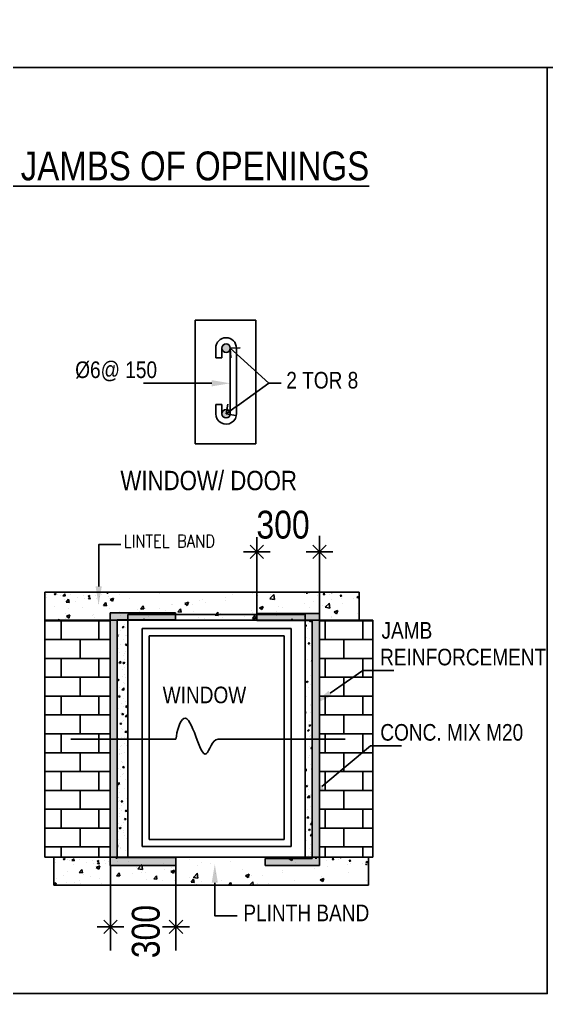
# Model space of a CAD drawing. Header units: metres. Extents: x 516 to 666, y 54 to 108.
# Drawn here: x 604.535 to 606.29, y 86.464 to 89.71 of the extents above; entities that cross this region are included whole.
import ezdxf

# ---------------------------------------------------------------- set-up
doc = ezdxf.new("R2010")
doc.units = ezdxf.units.M
doc.header["$LTSCALE"] = 30
doc.header["$MEASUREMENT"] = 0
doc.layers.get('0').update_dxf_attribs({"linetype": 'CONTINUOUS'})
doc.styles.add('RS', font='ROMANS.shx', dxfattribs={"width": 0.75, "height": 7})
doc.styles.get("Standard").update_dxf_attribs({"font": 'ARIALN.TTF', "height": 10})

# ---------------------------------------------------------------- blocks, each defined once
blk = doc.blocks.new('_Open90')
at = {"color": 0, "linetype": 'ByBlock', "lineweight": -2}
for p, q in [((0, 0), (-1, 0)), ((-0.5, 0.5), (0, 0)), ((0, 0), (-0.5, -0.5))]:
    blk.add_line(p, q, dxfattribs=at)

msp = doc.modelspace()

# ---------------------------------------------------------------- hatches: boundary and pattern name
h = msp.add_hatch(color=256)
h.paths.add_polyline_path([(605.2227, 88.4103, 0.378681), (605.2087, 88.398), (605.2087, 88.3962, 0.413094), (605.2227, 88.3822, 0.998147)])
h.paths.add_polyline_path([(605.2087, 88.6148, 0.414214), (605.2228, 88.6008, 1), (605.2228, 88.6289, 0.414214)])
h = msp.add_hatch(color=256)
h.paths.add_polyline_path([(604.8369, 86.8905), (604.8604, 86.8905), (605.056, 86.8905), (605.056, 86.9176), (604.8604, 86.9176), (604.8604, 87.7095), (605.0548, 87.7095), (605.0548, 87.733), (604.8369, 87.733)])
h.paths.add_polyline_path([(605.5336, 87.7308), (605.3256, 87.7308), (605.3256, 87.7073), (605.51, 87.7073), (605.51, 86.9141), (605.3534, 86.9141), (605.3534, 86.8905), (605.5336, 86.8905)])

# ---------------------------------------------------------------- linework, layer by layer
for p, q in [((605.1198, 88.2964), (605.1198, 88.7084)), ((605.1198, 88.7084), (605.322, 88.7084)), ((605.322, 88.7084), (605.322, 88.2964)), ((605.1882, 88.5827), (605.1882, 88.6148)), ((605.2087, 88.6148), (605.2087, 88.5827)), ((605.2368, 88.3962), (605.2368, 88.6148)), ((605.2574, 88.6148), (605.2574, 88.394)), ((605.1882, 88.5827), (605.2087, 88.5827)), ((605.3652, 88.4977), (605.4066, 88.4977)), ((605.1882, 88.427), (605.2087, 88.427)), ((605.1882, 88.3962), (605.1882, 88.427)), ((605.2087, 88.427), (605.2087, 88.3962)), ((605.322, 88.2964), (605.1198, 88.2964)), ((605.3256, 87.7308), (605.3256, 87.9849)), ((605.5336, 87.7308), (605.5336, 87.9897)), ((605.3033, 87.9136), (605.3478, 87.9581)), ((605.3033, 87.9581), (605.3478, 87.9136)), ((605.3256, 87.8914), (605.3256, 87.9804)), ((605.5113, 87.9136), (605.5558, 87.9581)), ((605.5113, 87.9581), (605.5558, 87.9136)), ((605.5336, 87.8914), (605.5336, 87.9804)), ((605.2811, 87.9359), (605.3701, 87.9359)), ((605.4891, 87.9359), (605.5781, 87.9359)), ((604.6186, 87.8021), (604.6186, 87.708)), ((605.0596, 87.8021), (604.6186, 87.8021)), ((604.6186, 87.8021), (604.8134, 87.8021)), ((604.8134, 87.8021), (604.6186, 87.8021)), ((604.621, 87.7973), (604.621, 87.7973)), ((604.6235, 87.7931), (604.6235, 87.7931)), ((604.6462, 87.799), (604.6462, 87.799)), ((604.6504, 87.795), (604.6559, 87.7971)), ((604.6504, 87.795), (604.6543, 87.7924)), ((604.6543, 87.7924), (604.6559, 87.7972)), ((604.6628, 87.7955), (604.6628, 87.7955)), ((604.6711, 87.7921), (604.6711, 87.7921)), ((604.6731, 87.7996), (604.6731, 87.7996)), ((604.6794, 87.79), (604.6855, 87.7964)), ((604.6794, 87.79), (604.6864, 87.7889)), ((604.6864, 87.789), (604.6855, 87.7964)), ((604.7047, 87.7937), (604.7047, 87.7937)), ((604.7169, 87.7999), (604.7169, 87.7999)), ((604.7466, 87.792), (604.7466, 87.792)), ((604.7631, 87.7887), (604.7686, 87.7909)), ((604.7631, 87.7887), (604.767, 87.7861)), ((604.7659, 87.7893), (604.7659, 87.7893)), ((604.7671, 87.7861), (604.7687, 87.7909)), ((604.772, 87.8007), (604.772, 87.8007)), ((604.7885, 87.7902), (604.7885, 87.7902)), ((604.8066, 87.7952), (604.8066, 87.7952)), ((604.8138, 87.799), (604.8138, 87.799)), ((604.8252, 87.7986), (604.8282, 87.8021)), ((604.8252, 87.7986), (604.8299, 87.7982)), ((604.8299, 87.7982), (604.8292, 87.8021)), ((604.8694, 87.7954), (604.8694, 87.7954)), ((604.9379, 87.8006), (604.9379, 87.8006)), ((605.001, 87.7986), (605.001, 87.7986)), ((605.0562, 87.8021), (605.5335, 87.8021)), ((605.2443, 87.7953), (605.2443, 87.7953)), ((605.3108, 87.7981), (605.3108, 87.7981)), ((605.3287, 87.7898), (605.3287, 87.7898)), ((605.3685, 87.7802), (605.382, 87.7943)), ((605.3721, 87.7955), (605.3721, 87.7955)), ((605.3836, 87.7776), (605.3817, 87.794)), ((605.484, 87.8021), (605.4864, 87.8005)), ((605.4897, 87.7985), (605.4927, 87.8021)), ((605.4897, 87.7985), (605.4944, 87.7981)), ((605.4944, 87.7981), (605.4937, 87.8021)), ((605.5004, 87.7956), (605.5004, 87.7956)), ((605.51, 87.8021), (605.6665, 87.8021)), ((605.5269, 87.7893), (605.5269, 87.7893)), ((605.5301, 87.7996), (605.5301, 87.7996)), ((605.546, 87.7936), (605.5498, 87.7981)), ((605.546, 87.7936), (605.5507, 87.7932)), ((605.5507, 87.7932), (605.5498, 87.7981)), ((605.5672, 87.7948), (605.5672, 87.7948)), ((605.5716, 87.8017), (605.5728, 87.8021)), ((605.5716, 87.8017), (605.5755, 87.799)), ((605.5755, 87.799), (605.5765, 87.8021)), ((605.6023, 87.7887), (605.6061, 87.7932)), ((605.607, 87.7883), (605.6061, 87.7932)), ((605.6068, 87.7998), (605.6068, 87.7998)), ((605.6665, 87.8021), (605.6665, 87.708)), ((604.6254, 87.7842), (604.6254, 87.7842)), ((604.686, 87.7787), (604.686, 87.7787)), ((604.69, 87.7684), (604.6984, 87.7783)), ((604.69, 87.7684), (604.7004, 87.7675)), ((604.6906, 87.7703), (604.6906, 87.7703)), ((604.7004, 87.7675), (604.6984, 87.7783)), ((604.7197, 87.7719), (604.7197, 87.7719)), ((604.7263, 87.7842), (604.7263, 87.7842)), ((604.7514, 87.7817), (604.7514, 87.7817)), ((604.763, 87.7776), (604.763, 87.7776)), ((604.7646, 87.7786), (604.7692, 87.7834)), ((604.7698, 87.7786), (604.7693, 87.7834)), ((604.771, 87.7843), (604.771, 87.7843)), ((604.7926, 87.7803), (604.7926, 87.7803)), ((604.7991, 87.764), (604.7991, 87.764)), ((604.8007, 87.7882), (604.8007, 87.7882)), ((604.8142, 87.7575), (604.8225, 87.7675)), ((604.8142, 87.7575), (604.8245, 87.7566)), ((604.8245, 87.7566), (604.8225, 87.7675)), ((604.8304, 87.7884), (604.8304, 87.7884)), ((604.8363, 87.7773), (604.8484, 87.7819)), ((604.8363, 87.7773), (604.8449, 87.7715)), ((604.8449, 87.7715), (604.8484, 87.7819)), ((604.9001, 87.7813), (604.9001, 87.7813)), ((604.9383, 87.7467), (604.9467, 87.7566)), ((604.9487, 87.7458), (604.9467, 87.7566)), ((605.0425, 87.7606), (605.0425, 87.7606)), ((605.0446, 87.7619), (605.0446, 87.7619)), ((605.085, 87.7634), (605.0971, 87.7681)), ((605.085, 87.7634), (605.0936, 87.7576)), ((605.0936, 87.7576), (605.0971, 87.7681)), ((605.1105, 87.7611), (605.1105, 87.7611)), ((605.1335, 87.7741), (605.1335, 87.7741)), ((605.1434, 87.778), (605.1434, 87.778)), ((605.1539, 87.7668), (605.1539, 87.7668)), ((605.2194, 87.7754), (605.2194, 87.7754)), ((605.2209, 87.7851), (605.2209, 87.7851)), ((605.3682, 87.7799), (605.3836, 87.7776)), ((605.485, 87.7638), (605.485, 87.7638)), ((605.5123, 87.7694), (605.5123, 87.7694)), ((605.5532, 87.7516), (605.5667, 87.7656)), ((605.5683, 87.7489), (605.5664, 87.7653)), ((605.5749, 87.7767), (605.5749, 87.7767)), ((605.6023, 87.7887), (605.607, 87.7883)), ((605.6084, 87.7816), (605.6084, 87.7816)), ((605.6103, 87.7646), (605.6103, 87.7646)), ((605.6466, 87.7796), (605.6466, 87.7796)), ((605.6579, 87.7881), (605.6579, 87.7881)), ((605.6585, 87.7837), (605.6623, 87.7883)), ((605.6585, 87.7837), (605.6632, 87.7833)), ((605.6586, 87.7834), (605.6586, 87.7834)), ((605.6633, 87.7834), (605.6624, 87.7883)), ((604.651, 87.7552), (604.651, 87.7552)), ((604.6875, 87.732), (604.6875, 87.732)), ((604.6908, 87.7214), (604.7029, 87.7261)), ((604.6982, 87.7467), (604.6982, 87.7467)), ((604.6994, 87.7156), (604.7029, 87.7261)), ((604.7434, 87.7513), (604.7434, 87.7513)), ((604.7784, 87.7256), (604.7784, 87.7256)), ((604.7799, 87.7281), (604.7799, 87.7281)), ((604.8358, 87.7474), (604.8358, 87.7474)), ((604.8369, 87.733), (605.0548, 87.733)), ((604.8369, 87.733), (604.8604, 87.733)), ((604.8369, 87.733), (605.0548, 87.733)), ((604.8369, 87.733), (605.0548, 87.733)), ((604.8369, 86.8905), (604.8369, 87.733)), ((604.8406, 87.726), (604.8406, 87.726)), ((604.8673, 87.7378), (604.8673, 87.7378)), ((604.8723, 87.7242), (604.8723, 87.7242)), ((604.8923, 87.7323), (604.8923, 87.7323)), ((604.8958, 86.9192), (604.8958, 87.7272)), ((604.8958, 87.7272), (605.4867, 87.7272)), ((604.9282, 87.7435), (604.9282, 87.7435)), ((604.9357, 87.738), (604.9357, 87.738)), ((604.9383, 87.7467), (604.9487, 87.7458)), ((604.9415, 87.7433), (604.9415, 87.7433)), ((604.9547, 87.7489), (604.9547, 87.7489)), ((605.0012, 87.7467), (605.0012, 87.7467)), ((605.0206, 87.7396), (605.0206, 87.7396)), ((605.0548, 87.733), (605.0548, 87.7095)), ((605.0548, 87.733), (605.0548, 87.7095)), ((605.0625, 87.7358), (605.0708, 87.7458)), ((605.0625, 87.7358), (605.0728, 87.7349)), ((605.0728, 87.7349), (605.0708, 87.7457)), ((605.113, 87.7357), (605.113, 87.7357)), ((605.1866, 87.725), (605.195, 87.7349)), ((605.1866, 87.725), (605.197, 87.7241)), ((605.197, 87.724), (605.195, 87.7349)), ((605.2054, 87.7318), (605.2054, 87.7318)), ((605.2188, 87.7275), (605.2188, 87.7275)), ((605.2978, 87.7279), (605.2978, 87.7279)), ((605.3087, 87.7405), (605.3087, 87.7405)), ((605.3105, 87.7347), (605.3105, 87.7347)), ((605.3108, 87.7141), (605.3191, 87.724)), ((605.3211, 87.7132), (605.3191, 87.724)), ((605.3256, 87.7308), (605.5336, 87.7308)), ((605.3256, 87.7308), (605.3256, 87.7073)), ((605.3265, 87.7272), (605.3265, 87.7272)), ((605.3337, 87.7495), (605.3459, 87.7542)), ((605.3337, 87.7495), (605.3424, 87.7437)), ((605.3423, 87.7437), (605.3459, 87.7542)), ((605.3902, 87.724), (605.3902, 87.724)), ((605.3921, 87.7359), (605.3921, 87.7359)), ((605.3975, 87.7527), (605.3975, 87.7527)), ((605.4114, 87.7521), (605.4114, 87.7521)), ((605.4867, 87.7272), (605.4867, 86.9192)), ((605.5014, 87.7502), (605.5014, 87.7502)), ((605.5336, 87.7308), (605.5336, 86.8905)), ((605.5447, 87.756), (605.5447, 87.756)), ((605.5529, 87.7513), (605.5683, 87.7489)), ((605.5825, 87.7357), (605.5946, 87.7403)), ((605.5825, 87.7357), (605.5911, 87.7299)), ((605.5911, 87.7299), (605.5946, 87.7403)), ((605.6616, 87.7313), (605.6616, 87.7313)), ((604.6186, 87.708), (605.6672, 87.708)), ((604.6186, 87.708), (604.6186, 86.9192)), ((604.6186, 87.7064), (604.8369, 87.7064)), ((604.6625, 87.708), (604.666, 87.7116)), ((604.6661, 87.708), (604.6657, 87.7113)), ((604.6736, 87.6436), (604.6736, 87.7064)), ((604.6885, 87.7127), (604.6885, 87.7127)), ((604.6908, 87.7214), (604.6994, 87.7156)), ((604.7175, 87.7093), (604.7175, 87.7093)), ((604.7364, 87.7064), (604.7364, 87.708)), ((604.7396, 87.7087), (604.7396, 87.7087)), ((604.783, 87.7179), (604.783, 87.7179)), ((604.7992, 87.6436), (604.7992, 87.7064)), ((605.0548, 87.7095), (604.8604, 87.7095)), ((605.0548, 87.7095), (604.8604, 87.7095)), ((604.8604, 86.9176), (604.8604, 87.7095)), ((604.8604, 87.7095), (604.8604, 86.9176)), ((604.8838, 87.6952), (604.8838, 87.6952)), ((604.9405, 87.708), (604.9517, 87.7122)), ((604.9502, 87.708), (604.9517, 87.7122)), ((604.9647, 87.7203), (604.9647, 87.7203)), ((605.0571, 87.7164), (605.0571, 87.7164)), ((605.1313, 87.7164), (605.1313, 87.7164)), ((605.1495, 87.7125), (605.1495, 87.7125)), ((605.2095, 87.7174), (605.2095, 87.7174)), ((605.2419, 87.7086), (605.2419, 87.7086)), ((605.2832, 87.7215), (605.2832, 87.7215)), ((605.3108, 87.7141), (605.3211, 87.7132)), ((605.3256, 87.7073), (605.51, 87.7073)), ((605.3256, 87.7073), (605.51, 87.7073)), ((605.4389, 87.708), (605.4433, 87.7132)), ((605.4442, 87.708), (605.4433, 87.7132)), ((605.4826, 87.7201), (605.4826, 87.7201)), ((605.4867, 87.6907), (605.4889, 87.6933)), ((605.4899, 87.6884), (605.489, 87.6933)), ((605.4988, 87.6976), (605.4988, 87.6976)), ((605.5004, 87.7052), (605.5059, 87.7073)), ((605.5004, 87.7052), (605.5043, 87.7025)), ((605.5044, 87.7025), (605.5059, 87.7073)), ((605.51, 86.9141), (605.51, 87.7073)), ((605.5336, 87.7064), (605.7116, 87.7064)), ((605.5524, 87.6436), (605.5524, 87.7064)), ((605.5728, 87.7191), (605.5728, 87.7191)), ((605.575, 87.7162), (605.575, 87.7162)), ((605.6152, 87.7064), (605.6152, 87.708)), ((605.6672, 87.708), (605.7116, 87.708)), ((605.678, 87.6436), (605.678, 87.7064)), ((605.7116, 87.708), (605.7116, 86.9192)), ((604.8604, 87.661), (604.8611, 87.6618)), ((604.862, 87.6543), (604.8612, 87.6618)), ((604.8624, 87.6821), (604.8624, 87.6821)), ((604.868, 87.6599), (604.868, 87.6599)), ((604.8717, 87.6735), (604.8717, 87.6735)), ((604.8769, 87.6839), (604.8807, 87.6884)), ((604.8769, 87.6839), (604.8816, 87.6835)), ((604.8817, 87.6835), (604.8808, 87.6884)), ((604.8821, 87.6847), (604.8821, 87.6847)), ((604.8892, 87.6827), (604.8892, 87.6827)), ((604.9429, 87.6801), (605.4397, 87.6801)), ((604.9429, 86.9543), (604.9429, 87.6801)), ((605.4397, 87.6801), (605.4397, 86.9543)), ((605.4867, 87.6886), (605.4898, 87.6884)), ((605.4888, 87.6603), (605.4888, 87.6603)), ((605.4898, 87.6865), (605.4898, 87.6865)), ((605.4929, 87.6804), (605.4929, 87.6804)), ((605.5084, 87.6705), (605.5084, 87.6705)), ((604.6186, 87.6436), (604.8369, 87.6436)), ((604.7364, 87.5808), (604.7364, 87.6436)), ((604.8604, 87.6545), (604.862, 87.6543)), ((604.8614, 87.6538), (604.8614, 87.6538)), ((604.8705, 87.6267), (604.8705, 87.6267)), ((604.8815, 87.6424), (604.8815, 87.6424)), ((604.8873, 87.6304), (604.8873, 87.6304)), ((604.8878, 87.6249), (604.8916, 87.6294)), ((604.8883, 87.6565), (604.8883, 87.6565)), ((604.8912, 87.6577), (604.8912, 87.6577)), ((604.8926, 87.6245), (604.8916, 87.6294)), ((604.9664, 87.6565), (605.4161, 87.6565)), ((604.9664, 86.9778), (604.9664, 87.6565)), ((605.4161, 87.6565), (605.4161, 86.9778)), ((605.4867, 87.6503), (605.4868, 87.6504)), ((605.4867, 87.6501), (605.4869, 87.6504)), ((605.4879, 87.6342), (605.4879, 87.6342)), ((605.4919, 87.6521), (605.4919, 87.6521)), ((605.496, 87.6298), (605.4998, 87.6343)), ((605.496, 87.6298), (605.5007, 87.6293)), ((605.5007, 87.6294), (605.4998, 87.6343)), ((605.5, 87.6469), (605.5, 87.6469)), ((605.5336, 87.6436), (605.7116, 87.6436)), ((605.6152, 87.5808), (605.6152, 87.6436)), ((604.8647, 87.6131), (604.8647, 87.6131)), ((604.8662, 87.6023), (604.8662, 87.6023)), ((604.8835, 87.5959), (604.8835, 87.5959)), ((604.8864, 87.6043), (604.8864, 87.6043)), ((604.8878, 87.6249), (604.8925, 87.6245)), ((605.4869, 87.6081), (605.4869, 87.6081)), ((605.501, 87.625), (605.501, 87.625)), ((605.5052, 87.6237), (605.5052, 87.6237)), ((605.5098, 87.6158), (605.5098, 87.6158)), ((604.6186, 87.5808), (604.8369, 87.5808)), ((604.6736, 87.518), (604.6736, 87.5808)), ((604.7992, 87.518), (604.7992, 87.5808)), ((604.8654, 87.566), (604.8716, 87.5723)), ((604.8654, 87.566), (604.8724, 87.5649)), ((604.8724, 87.5649), (604.8716, 87.5723)), ((604.8788, 87.5714), (604.8788, 87.5714)), ((604.8793, 87.5659), (604.8848, 87.568)), ((604.8793, 87.5659), (604.8832, 87.5633)), ((604.8827, 87.5917), (604.8827, 87.5917)), ((604.8833, 87.5633), (604.8848, 87.568)), ((604.8854, 87.5782), (604.8854, 87.5782)), ((605.4945, 87.5757), (605.4945, 87.5757)), ((605.5069, 87.5707), (605.51, 87.5744)), ((605.5069, 87.5707), (605.51, 87.5705)), ((605.5082, 87.5711), (605.5082, 87.5711)), ((605.5093, 87.5697), (605.5093, 87.5697)), ((605.5336, 87.5808), (605.7116, 87.5808)), ((605.5524, 87.518), (605.5524, 87.5808)), ((605.678, 87.518), (605.678, 87.5808)), ((604.8678, 87.5605), (604.8678, 87.5605)), ((604.8778, 87.543), (604.8778, 87.543)), ((604.8845, 87.5521), (604.8845, 87.5521)), ((604.8924, 87.5606), (604.8924, 87.5606)), ((605.4886, 87.5387), (605.4886, 87.5387)), ((605.5083, 87.5413), (605.5083, 87.5413)), ((605.5091, 87.5598), (605.51, 87.5601)), ((605.5091, 87.5598), (605.51, 87.5592)), ((604.6186, 87.518), (604.8369, 87.518)), ((604.7364, 87.4553), (604.7364, 87.518)), ((604.8604, 87.5091), (604.8657, 87.5111)), ((604.8604, 87.5088), (604.8641, 87.5064)), ((604.8642, 87.5064), (604.8658, 87.5111)), ((604.8645, 87.5137), (604.8645, 87.5137)), ((604.8772, 87.5205), (604.8772, 87.5205)), ((604.8826, 87.4998), (604.8826, 87.4998)), ((604.8835, 87.5259), (604.8835, 87.5259)), ((604.8869, 87.516), (604.8869, 87.516)), ((604.8937, 87.51), (604.8937, 87.51)), ((605.4876, 87.5104), (605.4876, 87.5104)), ((605.49, 87.5029), (605.4955, 87.505)), ((605.49, 87.5029), (605.4939, 87.5002)), ((605.4939, 87.5003), (605.4955, 87.505)), ((605.5049, 87.5243), (605.5049, 87.5243)), ((605.5336, 87.518), (605.7116, 87.518)), ((605.6152, 87.4553), (605.6152, 87.518)), ((604.8616, 87.4806), (604.8616, 87.4806)), ((604.8662, 87.485), (604.8662, 87.485)), ((604.8758, 87.4765), (604.882, 87.4829)), ((604.8758, 87.4765), (604.8828, 87.4755)), ((604.8816, 87.4737), (604.8816, 87.4737)), ((604.8828, 87.4755), (604.882, 87.4829)), ((604.8833, 87.4965), (604.8833, 87.4965)), ((605.4967, 87.4833), (605.4967, 87.4833)), ((605.5055, 87.494), (605.5055, 87.494)), ((605.5079, 87.4718), (605.5079, 87.4718)), ((604.6186, 87.4553), (604.8369, 87.4553)), ((604.6736, 87.3925), (604.6736, 87.4553)), ((604.7992, 87.3925), (604.7992, 87.4553)), ((604.8642, 87.4528), (604.868, 87.4573)), ((604.8642, 87.4528), (604.8689, 87.4524)), ((604.8675, 87.4612), (604.8675, 87.4612)), ((604.8689, 87.4524), (604.868, 87.4573)), ((604.8807, 87.4476), (604.8807, 87.4476)), ((604.8882, 87.4388), (604.8882, 87.4388)), ((604.8941, 87.4322), (604.8941, 87.4322)), ((604.8951, 87.4606), (604.8951, 87.4606)), ((605.4899, 87.4541), (605.4899, 87.4541)), ((605.5336, 87.4553), (605.7116, 87.4553)), ((605.5524, 87.3925), (605.5524, 87.4553)), ((605.678, 87.3925), (605.678, 87.4553)), ((604.8628, 87.43), (604.8628, 87.43)), ((604.8643, 87.4144), (604.8643, 87.4144)), ((604.8735, 87.4013), (604.8735, 87.4013)), ((604.8745, 87.4296), (604.8745, 87.4296)), ((604.8797, 87.4215), (604.8797, 87.4215)), ((604.888, 87.4205), (604.8935, 87.4226)), ((604.888, 87.4205), (604.8919, 87.4179)), ((604.8919, 87.4179), (604.8935, 87.4226)), ((605.4867, 87.4027), (605.4871, 87.4031)), ((605.488, 87.3982), (605.4871, 87.4031)), ((605.4911, 87.4034), (605.4911, 87.4034)), ((605.504, 87.3996), (605.504, 87.3996)), ((605.5047, 87.425), (605.5047, 87.425)), ((605.505, 87.428), (605.505, 87.428)), ((604.6186, 87.3925), (604.8369, 87.3925)), ((604.7364, 87.3297), (604.7364, 87.3925)), ((604.8726, 87.3989), (604.8726, 87.3989)), ((604.8751, 87.3937), (604.8789, 87.3982)), ((604.8751, 87.3937), (604.8798, 87.3933)), ((604.8778, 87.3692), (604.8778, 87.3692)), ((604.8788, 87.3953), (604.8788, 87.3953)), ((604.8798, 87.3933), (604.8789, 87.3983)), ((604.8826, 87.3742), (604.8826, 87.3742)), ((604.8831, 87.3971), (604.8831, 87.3971)), ((604.8862, 87.3871), (604.8924, 87.3935)), ((604.8862, 87.3871), (604.8932, 87.386)), ((604.8932, 87.386), (604.8924, 87.3935)), ((605.4867, 87.3983), (605.488, 87.3982)), ((605.5009, 87.3723), (605.5009, 87.3723)), ((605.5077, 87.3724), (605.5077, 87.3724)), ((605.5336, 87.3925), (605.7116, 87.3925)), ((605.6152, 87.3297), (605.6152, 87.3925)), ((604.8619, 87.3433), (604.8619, 87.3433)), ((604.8673, 87.3618), (604.8673, 87.3618)), ((604.8689, 87.3636), (604.8744, 87.3657)), ((604.8689, 87.3636), (604.8728, 87.361)), ((604.8728, 87.361), (604.8744, 87.3657)), ((604.8738, 87.3482), (604.8738, 87.3482)), ((604.8768, 87.3431), (604.8768, 87.3431)), ((604.886, 87.3347), (604.8898, 87.3392)), ((604.886, 87.3347), (604.8907, 87.3343)), ((604.8907, 87.3343), (604.8898, 87.3392)), ((605.4924, 87.3416), (605.4924, 87.3416)), ((605.4942, 87.3396), (605.498, 87.3441)), ((605.4942, 87.3396), (605.4989, 87.3392)), ((605.4989, 87.3392), (605.498, 87.3441)), ((605.4986, 87.3575), (605.5041, 87.3596)), ((605.4986, 87.3575), (605.5025, 87.3549)), ((605.5026, 87.3549), (605.5042, 87.3596)), ((604.6186, 87.3297), (604.8369, 87.3297)), ((604.6736, 87.2669), (604.6736, 87.3297)), ((604.7056, 87.3118), (605.056, 87.3118)), ((604.7992, 87.2669), (604.7992, 87.3297)), ((604.864, 87.315), (604.864, 87.315)), ((604.8759, 87.317), (604.8759, 87.317)), ((604.8835, 87.3171), (604.8835, 87.3171)), ((604.8909, 87.3189), (604.8909, 87.3189)), ((605.1963, 87.3118), (605.6192, 87.3118)), ((605.5021, 87.3217), (605.5021, 87.3217)), ((605.5045, 87.3256), (605.5045, 87.3256)), ((605.5336, 87.3297), (605.7116, 87.3297)), ((605.5524, 87.2669), (605.5524, 87.3297)), ((605.678, 87.2669), (605.678, 87.3297)), ((604.8683, 87.277), (604.8683, 87.277)), ((604.8702, 87.2879), (604.8702, 87.2879)), ((604.8749, 87.2909), (604.8749, 87.2909)), ((604.8829, 87.2978), (604.8829, 87.2978)), ((604.8899, 87.2905), (604.8899, 87.2905)), ((605.5007, 87.2862), (605.5007, 87.2862)), ((605.5051, 87.2806), (605.5089, 87.2851)), ((605.5051, 87.2806), (605.5098, 87.2801)), ((605.5075, 87.2731), (605.5075, 87.2731)), ((605.5098, 87.2802), (605.5089, 87.2851)), ((604.6186, 87.2669), (604.8369, 87.2669)), ((604.7364, 87.2042), (604.7364, 87.2669)), ((604.8671, 87.2625), (604.8671, 87.2625)), ((604.8692, 87.2596), (604.8692, 87.2596)), ((604.873, 87.2386), (604.873, 87.2386)), ((604.874, 87.2647), (604.874, 87.2647)), ((604.8848, 87.2665), (604.8848, 87.2665)), ((605.4966, 87.2505), (605.4966, 87.2505)), ((605.4997, 87.2579), (605.4997, 87.2579)), ((605.5336, 87.2669), (605.7116, 87.2669)), ((605.6152, 87.2042), (605.6152, 87.2669)), ((604.8638, 87.2156), (604.8638, 87.2156)), ((604.8721, 87.2125), (604.8721, 87.2125)), ((604.8775, 87.2182), (604.883, 87.2203)), ((604.8775, 87.2182), (604.8814, 87.2156)), ((604.8783, 87.2325), (604.8783, 87.2325)), ((604.8815, 87.2156), (604.8831, 87.2203)), ((604.8945, 87.2354), (604.8945, 87.2354)), ((605.4867, 87.2109), (605.489, 87.2132)), ((605.4867, 87.2062), (605.4898, 87.2057)), ((605.4898, 87.2057), (605.489, 87.2132)), ((605.5042, 87.2262), (605.5042, 87.2262)), ((605.5073, 87.2121), (605.51, 87.2131)), ((605.5073, 87.2121), (605.51, 87.2103)), ((605.5088, 87.2308), (605.5088, 87.2308)), ((604.6186, 87.2042), (604.8369, 87.2042)), ((604.6736, 87.1414), (604.6736, 87.2042)), ((604.7992, 87.1414), (604.7992, 87.2042)), ((604.8711, 87.1864), (604.8711, 87.1864)), ((604.8793, 87.1953), (604.8793, 87.1953)), ((604.8826, 87.1984), (604.8826, 87.1984)), ((604.8866, 87.1772), (604.8866, 87.1772)), ((605.4881, 87.1999), (605.4881, 87.1999)), ((605.5072, 87.1737), (605.5072, 87.1737)), ((605.5336, 87.2042), (605.7116, 87.2042)), ((605.5524, 87.1414), (605.5524, 87.2042)), ((605.678, 87.1414), (605.678, 87.2042)), ((604.6186, 87.1414), (604.8369, 87.1414)), ((604.7364, 87.0786), (604.7364, 87.1414)), ((604.8604, 87.1621), (604.8639, 87.1634)), ((604.8604, 87.16), (604.8623, 87.1587)), ((604.8624, 87.1626), (604.8662, 87.1671)), ((604.8624, 87.1587), (604.864, 87.1634)), ((604.8624, 87.1626), (604.8671, 87.1622)), ((604.8637, 87.1554), (604.8637, 87.1554)), ((604.8659, 87.1462), (604.8659, 87.1462)), ((604.8671, 87.1622), (604.8662, 87.1671)), ((604.8668, 87.1631), (604.8668, 87.1631)), ((604.8702, 87.1602), (604.8702, 87.1602)), ((604.8856, 87.1488), (604.8856, 87.1488)), ((605.4882, 87.1552), (605.4937, 87.1573)), ((605.4882, 87.1552), (605.4921, 87.1526)), ((605.4921, 87.1526), (605.4937, 87.1573)), ((605.4964, 87.1445), (605.4964, 87.1445)), ((605.5076, 87.1687), (605.5076, 87.1687)), ((605.5336, 87.1414), (605.7116, 87.1414)), ((605.6152, 87.0786), (605.6152, 87.1414)), ((604.8636, 87.1163), (604.8636, 87.1163)), ((604.8649, 87.1178), (604.8649, 87.1178)), ((604.8683, 87.108), (604.8683, 87.108)), ((604.8692, 87.1341), (604.8692, 87.1341)), ((604.8733, 87.1036), (604.877, 87.1081)), ((604.878, 87.1032), (604.8771, 87.1081)), ((604.8903, 87.1135), (604.8903, 87.1135)), ((604.8946, 87.1218), (604.8946, 87.1218)), ((605.492, 87.1289), (605.492, 87.1289)), ((605.4932, 87.1174), (605.4994, 87.1237)), ((605.4932, 87.1174), (605.5002, 87.1163)), ((605.4954, 87.1162), (605.4954, 87.1162)), ((605.5002, 87.1163), (605.4994, 87.1237)), ((605.504, 87.1269), (605.504, 87.1269)), ((605.5091, 87.1173), (605.5091, 87.1173)), ((604.6186, 87.0786), (604.8369, 87.0786)), ((604.6736, 87.0159), (604.6736, 87.0786)), ((604.7992, 87.0159), (604.7992, 87.0786)), ((604.8649, 87.1048), (604.8649, 87.1048)), ((604.8673, 87.0819), (604.8673, 87.0819)), ((604.8733, 87.1036), (604.878, 87.1031)), ((604.874, 87.0908), (604.874, 87.0908)), ((604.8824, 87.0991), (604.8824, 87.0991)), ((604.8862, 87.0728), (604.8917, 87.0749)), ((604.8901, 87.0702), (604.8917, 87.0749)), ((605.4932, 87.0782), (605.4932, 87.0782)), ((605.5045, 87.0891), (605.5045, 87.0891)), ((605.5081, 87.0912), (605.5081, 87.0912)), ((605.5336, 87.0786), (605.7116, 87.0786)), ((605.5524, 87.0159), (605.5524, 87.0786)), ((605.678, 87.0159), (605.678, 87.0786)), ((604.8664, 87.0558), (604.8664, 87.0558)), ((604.8666, 87.0637), (604.8666, 87.0637)), ((604.8746, 87.0736), (604.8746, 87.0736)), ((604.8841, 87.0445), (604.8879, 87.049)), ((604.8841, 87.0445), (604.8888, 87.0441)), ((604.8862, 87.0728), (604.8901, 87.0702)), ((604.8889, 87.0441), (604.888, 87.0491)), ((605.4923, 87.0494), (605.4961, 87.0539)), ((605.4923, 87.0494), (605.497, 87.049)), ((605.4971, 87.049), (605.4961, 87.0539)), ((605.5029, 87.0471), (605.5029, 87.0471)), ((605.507, 87.0743), (605.507, 87.0743)), ((605.5071, 87.0651), (605.5071, 87.0651)), ((604.6186, 87.0159), (604.8369, 87.0159)), ((604.7364, 86.9531), (604.7364, 87.0159)), ((604.8634, 87.0169), (604.8634, 87.0169)), ((604.8654, 87.0296), (604.8654, 87.0296)), ((604.8671, 87.0159), (604.8726, 87.018)), ((604.8671, 87.0159), (604.871, 87.0133)), ((604.871, 87.0133), (604.8726, 87.018)), ((604.8759, 87.023), (604.8759, 87.023)), ((604.8823, 87.0354), (604.8823, 87.0354)), ((605.4969, 87.0098), (605.5023, 87.0119)), ((605.4969, 87.0098), (605.5008, 87.0072)), ((605.5008, 87.0072), (605.5024, 87.0119)), ((605.5036, 87.0279), (605.5098, 87.0343)), ((605.5036, 87.0279), (605.51, 87.027)), ((605.5038, 87.0275), (605.5038, 87.0275)), ((605.5052, 87.0128), (605.5052, 87.0128)), ((605.5062, 87.039), (605.5062, 87.039)), ((605.51, 87.0326), (605.5098, 87.0343)), ((605.5336, 87.0159), (605.7116, 87.0159)), ((605.6152, 86.9531), (605.6152, 87.0159)), ((604.8616, 87.0045), (604.8616, 87.0045)), ((604.8635, 86.9774), (604.8635, 86.9774)), ((604.8644, 87.0035), (604.8644, 87.0035)), ((604.8813, 87.0071), (604.8813, 87.0071)), ((604.8822, 86.9997), (604.8822, 86.9997)), ((604.8856, 86.9919), (604.8856, 86.9919)), ((604.8903, 86.98), (604.8903, 86.98)), ((604.895, 86.9855), (604.8958, 86.9864)), ((604.895, 86.9855), (604.8958, 86.9855)), ((605.4161, 86.9778), (604.9664, 86.9778)), ((605.4877, 87.007), (605.4877, 87.007)), ((605.4921, 87.0028), (605.4921, 87.0028)), ((605.5032, 86.9904), (605.507, 86.9949)), ((605.5032, 86.9904), (605.5079, 86.99)), ((605.5042, 86.9965), (605.5042, 86.9965)), ((605.5043, 86.9867), (605.5043, 86.9867)), ((605.5079, 86.99), (605.507, 86.9949)), ((604.6186, 86.9531), (604.8369, 86.9531)), ((604.6736, 86.9192), (604.6736, 86.9531)), ((604.7992, 86.9192), (604.7992, 86.9531)), ((604.8604, 86.9592), (604.8606, 86.9594)), ((604.8604, 86.9521), (604.8615, 86.9519)), ((604.8606, 86.9761), (604.8606, 86.9761)), ((604.8615, 86.9519), (604.8607, 86.9594)), ((604.8625, 86.9513), (604.8625, 86.9513)), ((604.8664, 86.9644), (604.8664, 86.9644)), ((604.8697, 86.9491), (604.8697, 86.9491)), ((604.8704, 86.9518), (604.8704, 86.9518)), ((605.4397, 86.9543), (604.9429, 86.9543)), ((605.4911, 86.9744), (605.4911, 86.9744)), ((605.5002, 86.9474), (605.5002, 86.9474)), ((605.5033, 86.9606), (605.5033, 86.9606)), ((605.5068, 86.975), (605.5068, 86.975)), ((605.5336, 86.9531), (605.7116, 86.9531)), ((605.5524, 86.9192), (605.5524, 86.9531)), ((605.678, 86.9192), (605.678, 86.9531)), ((604.6488, 86.9192), (604.6186, 86.9192)), ((604.6488, 86.9192), (604.6488, 86.825)), ((604.6488, 86.9192), (604.6488, 86.9192)), ((604.8435, 86.9192), (604.6488, 86.9192)), ((604.8435, 86.9192), (604.6488, 86.9192)), ((604.6511, 86.9143), (604.6511, 86.9143)), ((604.6764, 86.916), (604.6764, 86.916)), ((604.6806, 86.9121), (604.6861, 86.9142)), ((604.6845, 86.9095), (604.6861, 86.9142)), ((604.693, 86.9126), (604.693, 86.9126)), ((604.7033, 86.9167), (604.7033, 86.9167)), ((604.7096, 86.9071), (604.7157, 86.9135)), ((604.7166, 86.906), (604.7157, 86.9135)), ((604.7471, 86.917), (604.7471, 86.917)), ((604.8022, 86.9178), (604.8022, 86.9178)), ((604.8369, 86.8905), (604.8369, 86.9176)), ((604.8435, 86.9192), (605.6967, 86.9192)), ((604.844, 86.916), (604.844, 86.916)), ((604.8554, 86.9157), (604.8584, 86.9192)), ((604.8554, 86.9157), (604.8601, 86.9153)), ((604.8601, 86.9153), (604.8594, 86.9192)), ((604.8604, 86.9176), (605.056, 86.9176)), ((604.8616, 86.9252), (604.8616, 86.9252)), ((604.8869, 86.9413), (604.8869, 86.9413)), ((604.8948, 86.9274), (604.8958, 86.9278)), ((604.8948, 86.9274), (604.8958, 86.9268)), ((605.056, 86.9176), (605.056, 86.8905)), ((605.2423, 86.9186), (605.2423, 86.9186)), ((605.3534, 86.9141), (605.3534, 86.8905)), ((605.3534, 86.9141), (605.51, 86.9141)), ((605.3534, 86.9141), (605.51, 86.9141)), ((605.3604, 86.9186), (605.3604, 86.9186)), ((605.4331, 86.9129), (605.4452, 86.9176)), ((605.4331, 86.9129), (605.4417, 86.9071)), ((605.4417, 86.9071), (605.4452, 86.9176)), ((605.4527, 86.9147), (605.4527, 86.9147)), ((605.4987, 86.9253), (605.4987, 86.9253)), ((605.5024, 86.9345), (605.5024, 86.9345)), ((605.5035, 86.9282), (605.5035, 86.9282)), ((605.5199, 86.9156), (605.5229, 86.9192)), ((605.5199, 86.9156), (605.5246, 86.9152)), ((605.5246, 86.9152), (605.5239, 86.9192)), ((605.5306, 86.9127), (605.5306, 86.9127)), ((605.5603, 86.9166), (605.5603, 86.9166)), ((605.5762, 86.9107), (605.58, 86.9152)), ((605.5809, 86.9103), (605.58, 86.9152)), ((605.6018, 86.9187), (605.603, 86.9192)), ((605.6018, 86.9187), (605.6057, 86.9161)), ((605.6057, 86.9161), (605.6067, 86.9192)), ((605.637, 86.9169), (605.637, 86.9169)), ((605.6967, 86.9192), (605.6967, 86.825)), ((605.6967, 86.9192), (605.7116, 86.9192)), ((604.6537, 86.9102), (604.6537, 86.9102)), ((604.6556, 86.9013), (604.6556, 86.9013)), ((604.6806, 86.9121), (604.6845, 86.9095)), ((604.7013, 86.9092), (604.7013, 86.9092)), ((604.7096, 86.9071), (604.7165, 86.906)), ((604.7162, 86.8958), (604.7162, 86.8958)), ((604.7349, 86.9108), (604.7349, 86.9108)), ((604.7564, 86.9013), (604.7564, 86.9013)), ((604.7768, 86.909), (604.7768, 86.909)), ((604.7815, 86.8988), (604.7815, 86.8988)), ((604.7902, 86.8848), (604.8023, 86.8895)), ((604.7902, 86.8848), (604.7988, 86.879)), ((604.7933, 86.9058), (604.7988, 86.9079)), ((604.7933, 86.9058), (604.7972, 86.9032)), ((604.7948, 86.8957), (604.7994, 86.9005)), ((604.7961, 86.9064), (604.7961, 86.9064)), ((604.7971, 86.8873), (604.7971, 86.8873)), ((604.7973, 86.9032), (604.7989, 86.908)), ((604.7988, 86.879), (604.8023, 86.8895)), ((604.8, 86.8957), (604.7994, 86.9005)), ((604.8012, 86.9014), (604.8012, 86.9014)), ((604.8187, 86.9073), (604.8187, 86.9073)), ((604.8228, 86.8974), (604.8228, 86.8974)), ((604.8309, 86.9053), (604.8309, 86.9053)), ((604.8368, 86.9122), (604.8368, 86.9122)), ((604.8604, 86.8905), (604.8369, 86.8905)), ((605.056, 86.8905), (604.8369, 86.8905)), ((604.8377, 86.6073), (604.8377, 86.8905)), ((605.056, 86.8905), (604.8604, 86.8905)), ((605.056, 86.8905), (604.8604, 86.8905)), ((604.8606, 86.9055), (604.8606, 86.9055)), ((604.898, 86.9046), (604.898, 86.9046)), ((604.9231, 86.8846), (604.9231, 86.8846)), ((604.9291, 86.8799), (604.9425, 86.894)), ((604.9442, 86.8772), (604.9423, 86.8937)), ((605.013, 86.8976), (605.013, 86.8976)), ((605.0404, 86.8839), (605.0404, 86.8839)), ((605.056, 86.9041), (605.056, 86.6073)), ((605.1019, 86.9098), (605.1019, 86.9098)), ((605.1277, 86.8915), (605.1277, 86.8915)), ((605.1414, 86.9013), (605.1414, 86.9013)), ((605.171, 86.8972), (605.171, 86.8972)), ((605.2365, 86.9058), (605.2365, 86.9058)), ((605.3534, 86.8905), (605.5336, 86.8905)), ((605.3534, 86.8905), (605.51, 86.8905)), ((605.366, 86.8884), (605.366, 86.8884)), ((605.4534, 86.8995), (605.4534, 86.8995)), ((605.5103, 86.8927), (605.5103, 86.8927)), ((605.5185, 86.8807), (605.5185, 86.8807)), ((605.5571, 86.9063), (605.5571, 86.9063)), ((605.5618, 86.8864), (605.5618, 86.8864)), ((605.5762, 86.9107), (605.5809, 86.9103)), ((605.5974, 86.9119), (605.5974, 86.9119)), ((605.6274, 86.895), (605.6274, 86.895)), ((605.6325, 86.9058), (605.6362, 86.9103)), ((605.6325, 86.9058), (605.6371, 86.9053)), ((605.6372, 86.9054), (605.6363, 86.9103)), ((605.6386, 86.8987), (605.6386, 86.8987)), ((605.6768, 86.8967), (605.6768, 86.8967)), ((605.6869, 86.8957), (605.6905, 86.8932)), ((605.6881, 86.9052), (605.6881, 86.9052)), ((605.6887, 86.9008), (605.6925, 86.9053)), ((605.6887, 86.9008), (605.6934, 86.9004)), ((605.6888, 86.9005), (605.6888, 86.9005)), ((605.6905, 86.8932), (605.6913, 86.8957)), ((605.6934, 86.9004), (605.6925, 86.9054)), ((604.6569, 86.8484), (604.6569, 86.8484)), ((604.6799, 86.8575), (604.6799, 86.8575)), ((604.6961, 86.87), (604.6961, 86.87)), ((604.734, 86.8679), (604.7423, 86.8779)), ((604.734, 86.8679), (604.7443, 86.867)), ((604.7443, 86.867), (604.7423, 86.8778)), ((604.7468, 86.8613), (604.7468, 86.8613)), ((604.7723, 86.8536), (604.7723, 86.8536)), ((604.8002, 86.8484), (604.8002, 86.8484)), ((604.8357, 86.8735), (604.8357, 86.8735)), ((604.8385, 86.8493), (604.8385, 86.8493)), ((604.8581, 86.857), (604.8665, 86.867)), ((604.8581, 86.857), (604.8685, 86.8561)), ((604.8647, 86.8497), (604.8647, 86.8497)), ((604.8685, 86.8561), (604.8665, 86.867)), ((604.9095, 86.8628), (604.9095, 86.8628)), ((604.9288, 86.8796), (604.9442, 86.8772)), ((604.9395, 86.8666), (604.9395, 86.8666)), ((604.9528, 86.8685), (604.9528, 86.8685)), ((604.9823, 86.8462), (604.9906, 86.8561)), ((604.9926, 86.8453), (604.9906, 86.8561)), ((605.0183, 86.8771), (605.0183, 86.8771)), ((605.0389, 86.871), (605.0511, 86.8756)), ((605.0389, 86.871), (605.0476, 86.8651)), ((605.0475, 86.8651), (605.0511, 86.8756)), ((605.0998, 86.8522), (605.0998, 86.8522)), ((605.1135, 86.851), (605.1289, 86.8486)), ((605.1138, 86.8513), (605.1273, 86.8653)), ((605.1289, 86.8486), (605.127, 86.865)), ((605.1872, 86.8632), (605.1872, 86.8632)), ((605.2771, 86.8762), (605.2771, 86.8762)), ((605.2877, 86.8571), (605.2998, 86.8617)), ((605.2877, 86.8571), (605.2963, 86.8513)), ((605.2963, 86.8513), (605.2998, 86.8617)), ((605.3003, 86.852), (605.3003, 86.852)), ((605.3084, 86.858), (605.3084, 86.858)), ((605.3437, 86.8577), (605.3437, 86.8577)), ((605.4092, 86.8663), (605.4092, 86.8663)), ((605.4094, 86.8753), (605.4094, 86.8753)), ((605.5364, 86.8432), (605.5486, 86.8479)), ((605.5412, 86.8548), (605.5412, 86.8548)), ((605.545, 86.8374), (605.5485, 86.8479)), ((605.6301, 86.867), (605.6301, 86.867)), ((604.6488, 86.8305), (604.6569, 86.8336)), ((604.6488, 86.8263), (604.6506, 86.825)), ((604.6488, 86.825), (605.6973, 86.825)), ((604.6488, 86.825), (604.8435, 86.825)), ((604.654, 86.825), (604.6569, 86.8336)), ((604.8435, 86.825), (604.6545, 86.825)), ((604.6913, 86.8341), (604.6913, 86.8341)), ((604.7164, 86.8342), (604.7164, 86.8342)), ((604.7346, 86.8398), (604.7346, 86.8398)), ((604.7376, 86.832), (604.7376, 86.832)), ((604.8088, 86.8303), (604.8088, 86.8303)), ((604.8435, 86.825), (605.5402, 86.825)), ((604.9012, 86.8264), (604.9012, 86.8264)), ((604.921, 86.827), (604.921, 86.827)), ((604.9571, 86.8458), (604.9571, 86.8458)), ((604.9823, 86.8462), (604.9926, 86.8453)), ((605.0109, 86.84), (605.0109, 86.84)), ((605.0495, 86.8419), (605.0495, 86.8419)), ((605.1064, 86.8353), (605.1148, 86.8453)), ((605.1064, 86.8353), (605.1168, 86.8344)), ((605.1168, 86.8344), (605.1148, 86.8453)), ((605.1255, 86.8289), (605.1255, 86.8289)), ((605.1419, 86.838), (605.1419, 86.838)), ((605.191, 86.8376), (605.191, 86.8376)), ((605.2075, 86.8407), (605.2075, 86.8407)), ((605.2311, 86.825), (605.2389, 86.8344)), ((605.2343, 86.8341), (605.2343, 86.8341)), ((605.2407, 86.825), (605.2389, 86.8344)), ((605.3008, 86.825), (605.312, 86.8367)), ((605.313, 86.825), (605.3117, 86.8364)), ((605.3266, 86.8302), (605.3266, 86.8302)), ((605.3639, 86.8308), (605.3639, 86.8308)), ((605.419, 86.8263), (605.419, 86.8263)), ((605.4513, 86.8419), (605.4513, 86.8419)), ((605.5364, 86.8432), (605.545, 86.8374)), ((605.5819, 86.8268), (605.5819, 86.8268)), ((605.6912, 86.8411), (605.6912, 86.8411)), ((604.8377, 86.6419), (604.8377, 86.731)), ((605.056, 86.6419), (605.056, 86.731)), ((604.7932, 86.6864), (604.8822, 86.6864)), ((604.8155, 86.6642), (604.86, 86.7087)), ((604.8155, 86.7087), (604.86, 86.6642)), ((605.0115, 86.6864), (605.1005, 86.6864)), ((605.0338, 86.6642), (605.0783, 86.7087)), ((605.0338, 86.7087), (605.0783, 86.6642))]:
    msp.add_line(p, q)
for points in [[(595.6708, 97.7187), (609.0862, 97.7187), (609.0862, 89.5495), (595.6708, 89.5495)], [(602.582, 89.5495), (606.2923, 89.5495), (606.2923, 86.4644), (602.582, 86.4644)]]:
    msp.add_lwpolyline(points, close=True)
for points in [[(605.2711, 88.5836), (605.3652, 88.4977)], [(605.175, 88.4977), (604.9478, 88.4977)], [(605.2604, 88.4231), (605.3652, 88.4977)], [(604.7985, 87.8209), (604.799, 87.9603), (604.8721, 87.9603)], [(605.5693, 87.4648), (605.6783, 87.5402), (605.7814, 87.5402)], [(605.5419, 87.1538), (605.7035, 87.2899), (605.8067, 87.2899)], [(605.1853, 86.8336), (605.1853, 86.7234), (605.2594, 86.7234)]]:
    msp.add_lwpolyline(points)
for centre in [(605.2228, 88.6148), (605.2227, 88.3962)]:
    msp.add_circle(centre, 0.0141)
for centre, radius, start, end in [((605.2228, 88.6148), 0.0346, 0, 180), ((605.2228, 88.6148), 0.0141, 0, 180), ((605.2228, 88.3962), 0.0346, 180, 3.735), ((605.2228, 88.3962), 0.0141, 180, 0)]:
    msp.add_arc(centre, radius, start, end)
msp.add_open_spline([(605.056, 87.3118), (605.0579, 87.3393), (605.0992, 87.4583), (605.1471, 87.1805), (605.1757, 87.3118), (605.1963, 87.3118)], degree=3, knots=[5.519627, 5.519627, 5.519627, 5.519627, 13.069186, 30.810908, 38.706981, 38.706981, 38.706981, 38.706981])
for points in [[(605.175, 88.508), (605.2368, 88.4977), (605.175, 88.4874)], [(604.8088, 87.8209), (604.7982, 87.7591), (604.7882, 87.821)], [(605.5752, 87.4563), (605.5185, 87.4296), (605.5634, 87.4733)], [(605.5486, 87.1459), (605.4946, 87.114), (605.5353, 87.1617)], [(605.175, 86.8336), (605.1853, 86.8955), (605.1956, 86.8336)]]:
    msp.add_solid(points)

# ---------------------------------------------------------------- block references
at = {"xscale": 0.0463859946402345, "yscale": 0.0463859946402345, "zscale": 0.0463859946402345}
for p, rotation in [((605.2368, 88.6148), 137.6095751593276), ((605.2227, 88.3962), 215.4543599759574)]:
    msp.add_blockref('_Open90', p, dxfattribs=dict(at, rotation=rotation))

# ---------------------------------------------------------------- texts
for s, height, p in [('%%U4. VERTICAL  REINFORCEMENT AT JAMBS OF OPENINGS', 0.095959, (602.6582, 89.1739)), ('%%C6@ 150', 0.05539, (604.7203, 88.5152)), ('2 TOR 8', 0.05539, (605.4232, 88.4803)), ('WINDOW/ DOOR', 0.064619, (604.8709, 88.1414)), ('300', 0.09277, (605.3239, 87.9803)), ('JAMB', 0.05539, (605.7404, 87.6467)), ('REINFORCEMENT', 0.055387, (605.7359, 87.5578)), ('WINDOW', 0.05539, (605.0116, 87.4316)), ('CONC. MIX M20', 0.055387, (605.7365, 87.3069)), ('PLINTH BAND', 0.055387, (605.2803, 86.7052))]:
    msp.add_text(s, height=height).set_placement(p)
at = {"style": 'RS', "width": 0.85}
msp.add_text('LINTEL BAND', height=0.042371, dxfattribs=at).set_placement((604.8816, 87.9509))
msp.add_text('300', height=0.09277, rotation=90).set_placement((605.0017, 86.5822))

doc.saveas('drawing.dxf')
